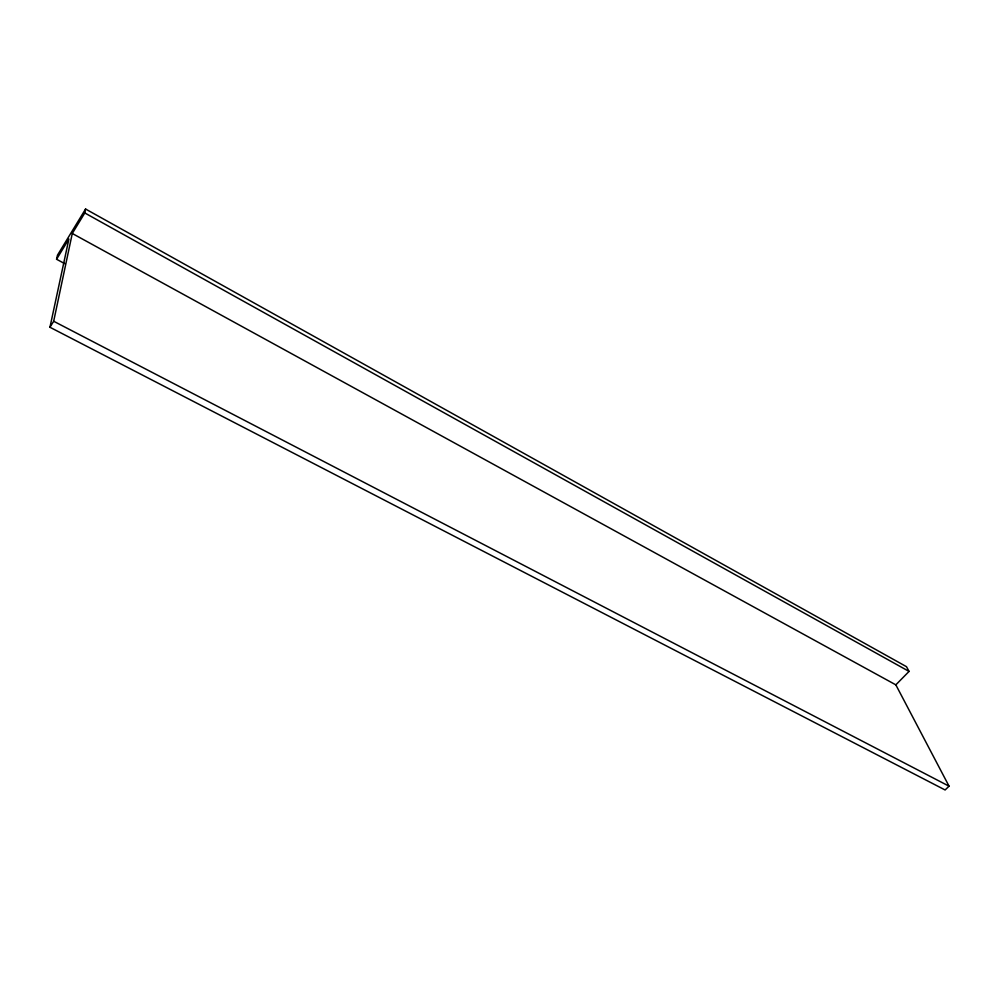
<?xml version="1.0" encoding="UTF-8"?>
<svg xmlns="http://www.w3.org/2000/svg" width="999" height="999" viewBox="0 0 999 999"><rect width="100%" height="100%" fill="white"/><g stroke="black" fill="none" stroke-linecap="round" stroke-linejoin="round"><path stroke-width="1.5" d="M49.95 327.26L53.671 321.253L72.278 233.479L84.79 212.962L85.577 209.028L906.48 666.683L909.053 671.415L895.841 684.852L949.05 786.176L945.104 789.972L49.95 327.26L68.894 239.036L56.568 259.253L64.81 263.686M56.568 259.253L57.492 255.145L85.577 209.028M53.671 321.253L949.05 786.176M72.278 233.479L895.841 684.852M84.79 212.962L909.053 671.415"/></g></svg>
